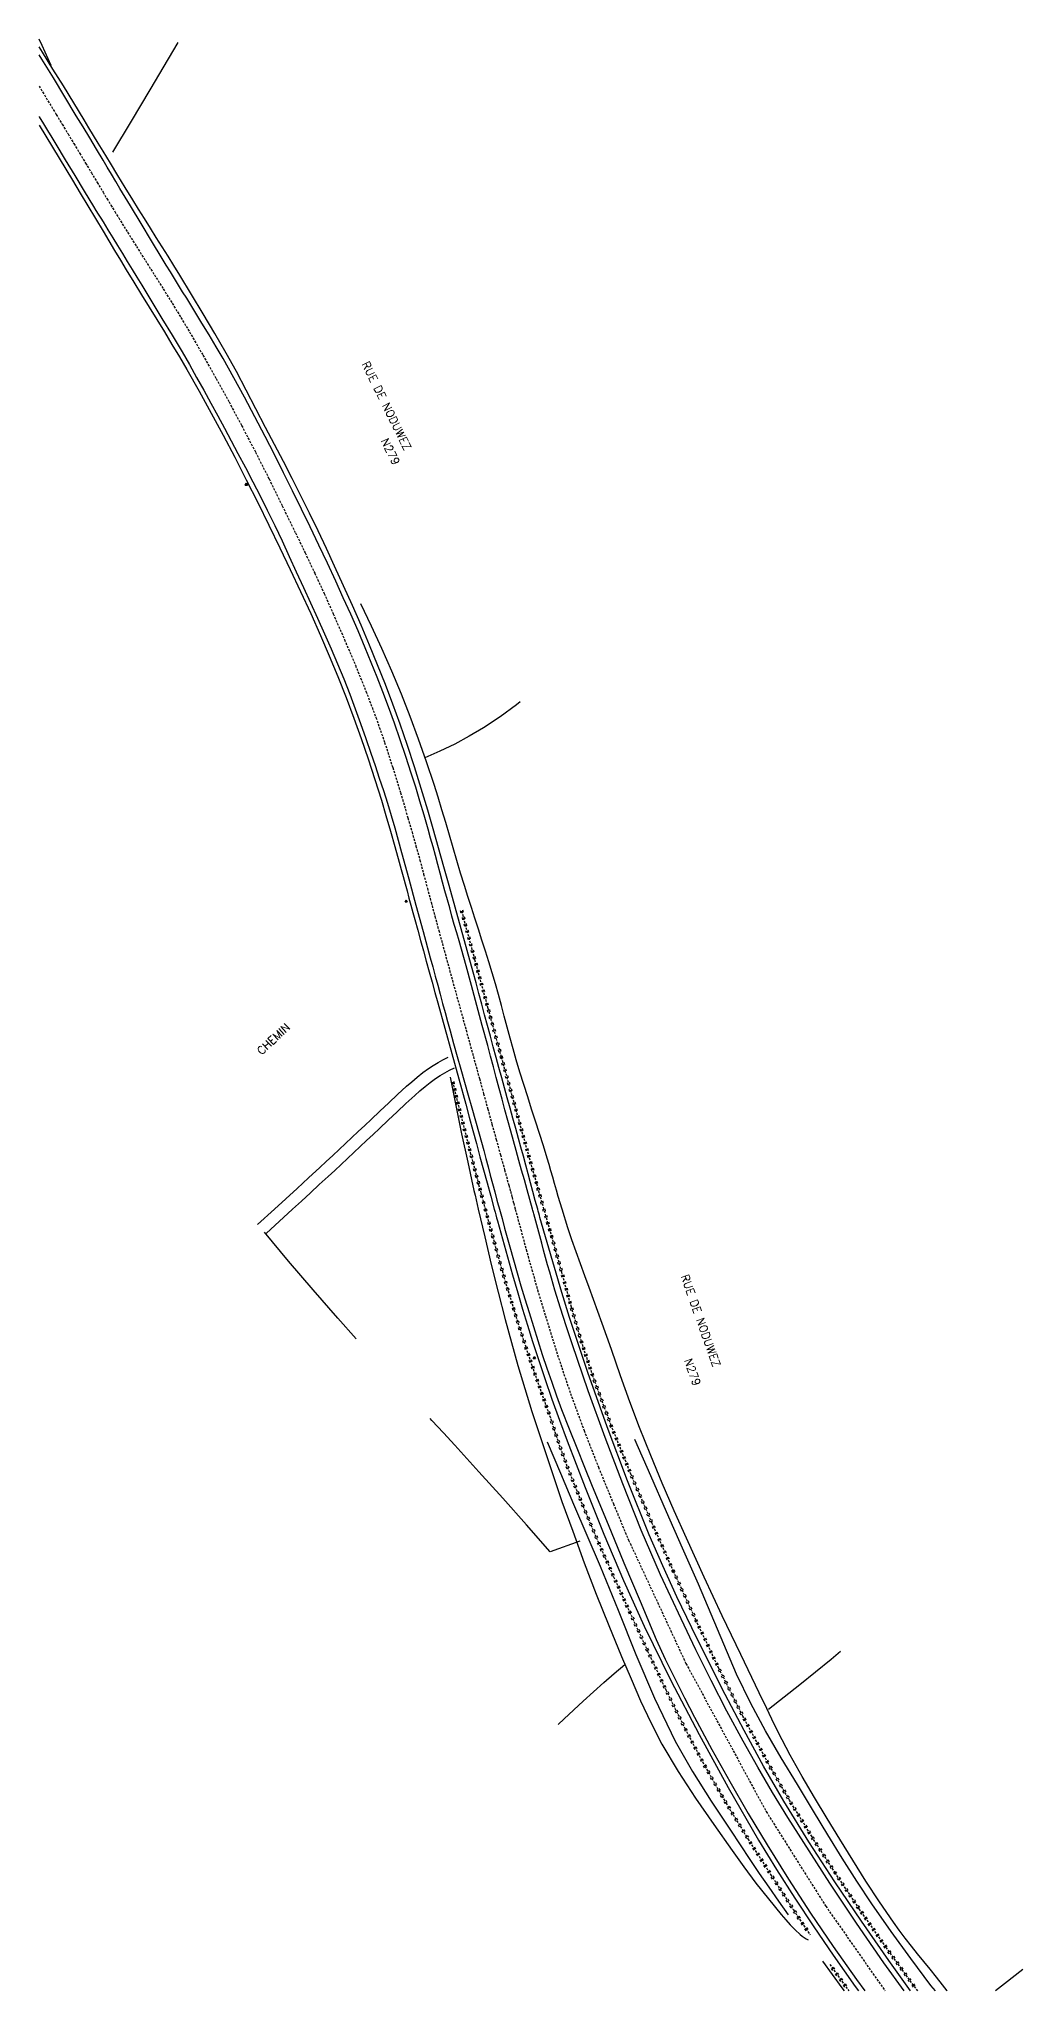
# Model space of a CAD drawing. Header units: millimetres. Extents: x 193000 to 194000, y 156000 to 157000.
# Drawn here: x 193000 to 193215.3, y 156000 to 156427 of the extents above; entities that cross this region are included whole.
import ezdxf
from ezdxf.enums import TextEntityAlignment as Align

# ---------------------------------------------------------------- set-up
doc = ezdxf.new("R2010")
doc.units = ezdxf.units.MM
doc.linetypes.add('DASHED', pattern=[0.75, 0.5, -0.25])
doc.layers.get('0').update_dxf_attribs({"linetype": 'CONTINUOUS'})
for name, color, linetype in [('W0001', 6, 'DASHED'), ('W0051', 7, 'CONTINUOUS'), ('W0071', 7, 'CONTINUOUS'), ('W0211', 2, 'CONTINUOUS'), ('W0220', 5, 'DASHED'), ('W0300', 7, 'CONTINUOUS'), ('W0330', 7, 'CONTINUOUS'), ('W0850', 7, 'CONTINUOUS'), ('W0989', 7, 'CONTINUOUS'), ('W0990', 7, 'CONTINUOUS')]:
    doc.layers.add(name, color=color, linetype=linetype)
doc.styles.get("Standard").update_dxf_attribs({"font": 'romans.shx', "width": 0.85})

# ---------------------------------------------------------------- blocks, each defined once
blk = doc.blocks.new('T850')
for p, q in [((-0.25, -0.15), (0, 0.32)), ((0, 0.32), (0.25, -0.15)), ((-0.25, -0.15), (0.25, -0.15))]:
    blk.add_line(p, q)
for major_axis in [(-0.106, 0.106), (-0.0354, 0.0354), (-0.0236, 0.0236)]:
    blk.add_ellipse((0, 0), major_axis=major_axis, ratio=1, start_param=3.926991, end_param=10.210176)
blk = doc.blocks.new('t220o')
at = {"color": 0, "linetype": 'Continuous'}
for p, q in [((-0.25, 0.25), (0.25, 0.25)), ((-0.25, -0.25), (0.25, -0.25))]:
    blk.add_line(p, q, dxfattribs=at)

msp = doc.modelspace()

# ---------------------------------------------------------------- linework, layer by layer
at = {"layer": 'W0001'}
for points in [[(193000, 156416.69), (193000.78, 156415.39), (193003.77, 156410.44), (193005.06, 156408.32), (193006.34, 156406.2), (193007.62, 156404.08), (193008.9, 156401.96), (193010.17, 156399.84), (193011.45, 156397.72), (193012.72, 156395.6), (193014, 156393.48)], [(193014, 156393.48), (193014.85, 156392.07), (193015.71, 156390.65), (193016.57, 156389.24), (193017.43, 156387.83), (193019.36, 156384.71), (193021.31, 156381.61), (193023.27, 156378.5), (193025.23, 156375.4), (193027.19, 156372.3), (193029.13, 156369.18), (193031.04, 156366.05), (193032.92, 156362.9), (193035.86, 156357.83), (193038.74, 156352.72), (193041.57, 156347.58), (193044.33, 156342.41), (193047.36, 156336.6), (193050.32, 156330.75), (193053.22, 156324.87), (193056.09, 156318.98), (193058.21, 156314.57), (193060.31, 156310.15), (193062.37, 156305.71), (193064.36, 156301.25)], [(193064.36, 156301.25), (193066.81, 156295.63), (193069.22, 156289.98), (193071.53, 156284.29), (193073.71, 156278.56), (193075.61, 156273.11), (193077.38, 156267.62), (193079.07, 156262.11), (193080.72, 156256.58), (193081.61, 156253.52), (193082.47, 156250.45), (193083.32, 156247.38), (193084.15, 156244.3), (193084.97, 156241.22), (193085.78, 156238.14), (193086.61, 156235.07), (193087.45, 156231.99), (193089.44, 156224.72), (193091.44, 156217.46), (193093.43, 156210.19), (193095.43, 156202.93), (193096.35, 156199.59), (193097.27, 156196.26), (193098.18, 156192.92), (193099.1, 156189.59), (193100.02, 156186.26), (193100.94, 156182.92), (193101.86, 156179.59), (193102.77, 156176.26), (193103.14, 156174.94), (193103.49, 156173.63), (193103.85, 156172.31), (193104.2, 156171)], [(193104.2, 156171), (193105.39, 156166.58), (193106.58, 156162.17), (193107.81, 156157.76), (193109.08, 156153.37), (193110.78, 156147.68), (193112.53, 156142), (193114.35, 156136.35), (193116.27, 156130.72), (193119.24, 156122.61), (193122.39, 156114.57), (193125.66, 156106.57), (193128.99, 156098.61), (193141.54, 156071.63), (193159.09, 156039.23), (193172.11, 156018.56), (193185.1, 156000)]]:
    msp.add_lwpolyline(points, dxfattribs=at)
at = {"layer": 'W0051'}
for points in [[(193014, 156402.47), (193012.97, 156404.17), (193011.93, 156405.87), (193010.9, 156407.56), (193009.86, 156409.26), (193007.59, 156412.98), (193005.33, 156416.7), (193003.05, 156420.41), (193000.75, 156424.1), (193000, 156425.29)], [(193014, 156400.46), (193012.54, 156402.89), (193011.08, 156405.32), (193009.62, 156407.75), (193008.15, 156410.17), (193005.64, 156414.31), (193003.13, 156418.45), (193000.6, 156422.57), (193000, 156423.54)], [(193000, 156410.03), (193000.06, 156409.93), (193000.96, 156408.43), (193001.86, 156406.94), (193002.77, 156405.44), (193003.67, 156403.95), (193005.74, 156400.54), (193007.81, 156397.13), (193009.88, 156393.72), (193011.95, 156390.32), (193012.46, 156389.48), (193012.97, 156388.64), (193013.49, 156387.8), (193014, 156386.96)], [(193000, 156408.12), (193001.46, 156405.73), (193004.37, 156400.9), (193007.29, 156396.06), (193008.98, 156393.28), (193010.65, 156390.5), (193012.33, 156387.72), (193014, 156384.93)], [(193109.1, 156171), (193108.57, 156172.93), (193108.04, 156174.87), (193107.52, 156176.8), (193107, 156178.74), (193106.48, 156180.67), (193105.96, 156182.61), (193105.44, 156184.54), (193104.91, 156186.47), (193104.3, 156188.69), (193103.69, 156190.91), (193103.07, 156193.12), (193102.45, 156195.34), (193101.84, 156197.55), (193101.22, 156199.77), (193100.61, 156201.99), (193100, 156204.2), (193099.37, 156206.54), (193098.74, 156208.87), (193098.11, 156211.2), (193097.49, 156213.54), (193096.86, 156215.88), (193096.24, 156218.21), (193095.61, 156220.54), (193094.97, 156222.88), (193093.67, 156227.6), (193092.35, 156232.33), (193091.02, 156237.05), (193089.7, 156241.78), (193088.55, 156245.92), (193087.41, 156250.06), (193086.25, 156254.2), (193085.04, 156258.32), (193083.6, 156263.04), (193082.13, 156267.75), (193080.6, 156272.45), (193078.99, 156277.11), (193077.41, 156281.47), (193075.77, 156285.79), (193074.07, 156290.1), (193072.32, 156294.39), (193070.48, 156298.74), (193068.58, 156303.07), (193066.64, 156307.38), (193064.67, 156311.68), (193062.87, 156315.55), (193061.04, 156319.41), (193059.18, 156323.25), (193057.29, 156327.08), (193055.4, 156330.83), (193053.48, 156334.57), (193051.53, 156338.3), (193049.58, 156342.02), (193047.46, 156346.1), (193045.33, 156350.18), (193043.18, 156354.25), (193040.96, 156358.28), (193038.48, 156362.58), (193035.94, 156366.85), (193033.37, 156371.1), (193030.78, 156375.33), (193029.51, 156377.4), (193028.24, 156379.46), (193026.95, 156381.52), (193025.66, 156383.57), (193024.37, 156385.62), (193023.08, 156387.68), (193021.79, 156389.73), (193020.52, 156391.79), (193018.88, 156394.46), (193017.25, 156397.12), (193015.62, 156399.79), (193014, 156402.47)], [(193107.99, 156171), (193107.4, 156173.14), (193106.8, 156175.27), (193106.2, 156177.41), (193105.59, 156179.54), (193104.99, 156181.67), (193104.39, 156183.81), (193103.79, 156185.94), (193103.2, 156188.08), (193102.56, 156190.42), (193101.92, 156192.76), (193101.29, 156195.1), (193100.67, 156197.44), (193100.04, 156199.78), (193099.41, 156202.12), (193098.79, 156204.47), (193098.16, 156206.81), (193096.98, 156211.17), (193095.81, 156215.54), (193094.63, 156219.91), (193093.43, 156224.27), (193092.92, 156226.07), (193092.41, 156227.88), (193091.9, 156229.68), (193091.38, 156231.48), (193090.86, 156233.28), (193090.35, 156235.08), (193089.84, 156236.89), (193089.33, 156238.69), (193088.8, 156240.62), (193088.28, 156242.55), (193087.76, 156244.48), (193087.24, 156246.41), (193086.72, 156248.35), (193086.2, 156250.28), (193085.66, 156252.2), (193085.12, 156254.13), (193084.24, 156257.2), (193083.34, 156260.27), (193082.41, 156263.34), (193081.45, 156266.39), (193080.26, 156270.04), (193079.03, 156273.68), (193077.76, 156277.31), (193076.45, 156280.92), (193075.23, 156284.17), (193073.97, 156287.4), (193072.68, 156290.62), (193071.36, 156293.83), (193069.8, 156297.49), (193068.2, 156301.14), (193066.56, 156304.77), (193064.91, 156308.39), (193063.08, 156312.35), (193061.21, 156316.29), (193059.32, 156320.23), (193057.42, 156324.15), (193055.47, 156328.14), (193053.51, 156332.11), (193051.52, 156336.08), (193049.49, 156340.02), (193047.24, 156344.32), (193044.95, 156348.6), (193042.63, 156352.85), (193040.25, 156357.08), (193038.75, 156359.67), (193037.21, 156362.23), (193035.65, 156364.79), (193034.09, 156367.34), (193033.21, 156368.79), (193032.31, 156370.25), (193031.42, 156371.7), (193030.53, 156373.15), (193029.63, 156374.6), (193028.74, 156376.05), (193027.85, 156377.5), (193026.96, 156378.95), (193024.64, 156382.79), (193022.32, 156386.62), (193020.01, 156390.46), (193017.7, 156394.3), (193016.77, 156395.84), (193015.85, 156397.38), (193014.92, 156398.92), (193014, 156400.46)], [(193014, 156386.96), (193015.06, 156385.23), (193016.12, 156383.5), (193017.18, 156381.77), (193018.23, 156380.04), (193019.29, 156378.31), (193020.35, 156376.58), (193021.41, 156374.85), (193022.46, 156373.12), (193024.68, 156369.48), (193026.9, 156365.85), (193029.11, 156362.2), (193031.28, 156358.53), (193032.89, 156355.74), (193034.47, 156352.94), (193036.04, 156350.13), (193037.6, 156347.31), (193039.1, 156344.58), (193040.58, 156341.83), (193042.06, 156339.08), (193043.52, 156336.33), (193045.15, 156333.24), (193046.77, 156330.14), (193048.38, 156327.04), (193049.94, 156323.91), (193051.57, 156320.55), (193053.16, 156317.17), (193054.73, 156313.79), (193056.29, 156310.4), (193057.85, 156307.02), (193059.41, 156303.64), (193060.95, 156300.26), (193062.46, 156296.85), (193063.88, 156293.58), (193065.29, 156290.29), (193066.66, 156286.99), (193067.97, 156283.66), (193069.18, 156280.45), (193070.34, 156277.23), (193071.47, 156273.99), (193072.59, 156270.75), (193073.52, 156268.03), (193074.45, 156265.3), (193075.35, 156262.57), (193076.22, 156259.83), (193077.03, 156257.14), (193077.81, 156254.45), (193078.56, 156251.75), (193079.28, 156249.04)], [(193014, 156384.93), (193015.27, 156382.81), (193016.54, 156380.7), (193017.82, 156378.58), (193019.09, 156376.47), (193020.75, 156373.75), (193022.42, 156371.03), (193024.1, 156368.32), (193025.77, 156365.6), (193027.44, 156362.89), (193029.09, 156360.16), (193030.73, 156357.42), (193032.34, 156354.67), (193035.04, 156349.91), (193037.68, 156345.12), (193040.27, 156340.31), (193042.82, 156335.47), (193045.35, 156330.55), (193047.84, 156325.61), (193050.28, 156320.65), (193052.7, 156315.68), (193054.97, 156310.92), (193057.23, 156306.14), (193059.43, 156301.34), (193061.57, 156296.51), (193063.49, 156292.02), (193065.36, 156287.5), (193067.17, 156282.96), (193068.9, 156278.39), (193070.49, 156273.95), (193072.01, 156269.49), (193073.47, 156265.01), (193074.89, 156260.51), (193075.91, 156257.12), (193076.89, 156253.72), (193077.85, 156250.31), (193078.8, 156246.9), (193079.24, 156245.34), (193079.67, 156243.77), (193080.09, 156242.2), (193080.51, 156240.63), (193080.93, 156239.06), (193081.36, 156237.49), (193081.78, 156235.92), (193082.21, 156234.35), (193082.84, 156232.07), (193083.46, 156229.79), (193084.09, 156227.51), (193084.73, 156225.23), (193085.36, 156222.95), (193085.99, 156220.67), (193086.62, 156218.39), (193087.25, 156216.11), (193088.78, 156210.58), (193090.3, 156205.04), (193091.83, 156199.51), (193093.35, 156193.98), (193094.13, 156191.1), (193094.91, 156188.23), (193095.69, 156185.36), (193096.47, 156182.49), (193097.25, 156179.61), (193098.03, 156176.74), (193098.82, 156173.87), (193099.6, 156171)], [(193079.28, 156249.04), (193080.87, 156243.28), (193082.46, 156237.52), (193084.04, 156231.76), (193085.61, 156226), (193086.15, 156224), (193086.69, 156222.01), (193087.23, 156220.01), (193087.76, 156218.02), (193088.3, 156216.02), (193088.84, 156214.03), (193089.38, 156212.04), (193089.93, 156210.04), (193090.71, 156207.23), (193091.51, 156204.41), (193092.31, 156201.6), (193093.11, 156198.78), (193093.92, 156195.97), (193094.72, 156193.15), (193095.51, 156190.34), (193096.29, 156187.52), (193096.79, 156185.7), (193097.28, 156183.88), (193097.76, 156182.06), (193098.25, 156180.24), (193098.73, 156178.42), (193099.21, 156176.59), (193099.7, 156174.77), (193100.19, 156172.95), (193100.33, 156172.47), (193100.46, 156171.98), (193100.59, 156171.49), (193100.73, 156171)], [(193099.6, 156171), (193099.78, 156170.37), (193099.95, 156169.75), (193100.12, 156169.12), (193100.3, 156168.49), (193101.38, 156164.54), (193102.47, 156160.59), (193103.57, 156156.65), (193104.72, 156152.71), (193105.79, 156149.16), (193106.88, 156145.62), (193107.99, 156142.09), (193109.15, 156138.57)], [(193100.73, 156171), (193101.29, 156168.94), (193101.86, 156166.89), (193102.44, 156164.84), (193103.01, 156162.78), (193103.82, 156159.94), (193104.62, 156157.1), (193105.44, 156154.26), (193106.28, 156151.43), (193107.21, 156148.38), (193108.16, 156145.33), (193109.12, 156142.29), (193110.11, 156139.25), (193111.13, 156136.22), (193112.17, 156133.19), (193113.23, 156130.17), (193114.3, 156127.16)], [(193116.61, 156141.56), (193115.33, 156145.46), (193114.09, 156149.37), (193112.88, 156153.29), (193111.72, 156157.22), (193111.26, 156158.81), (193110.82, 156160.41), (193110.39, 156162.01), (193109.97, 156163.61), (193109.55, 156165.21), (193109.13, 156166.81), (193108.7, 156168.42), (193108.27, 156170.01), (193108.2, 156170.26), (193108.13, 156170.51), (193108.06, 156170.75), (193107.99, 156171)], [(193116.07, 156147.31), (193114.4, 156152.77), (193112.76, 156158.24), (193111.16, 156163.73), (193109.6, 156169.22), (193109.47, 156169.66), (193109.35, 156170.11), (193109.22, 156170.55), (193109.1, 156171)], [(193190.68, 156000), (193190.28, 156000.55), (193185.89, 156006.68), (193179.94, 156015.24), (193174.1, 156023.87), (193168.43, 156032.62), (193162.96, 156041.51), (193158.51, 156049.19), (193154.25, 156056.99), (193150.13, 156064.86), (193146.11, 156072.78), (193142.8, 156079.46), (193139.57, 156086.18), (193136.46, 156092.96), (193133.51, 156099.81), (193128.78, 156111.55), (193124.29, 156123.38), (193120.06, 156135.3), (193116.07, 156147.31)], [(193109.15, 156138.57), (193110.65, 156133.98), (193112.22, 156129.42), (193113.85, 156124.88), (193115.55, 156120.36), (193119.51, 156110.12), (193123.59, 156099.93), (193127.86, 156089.81), (193132.4, 156079.81), (193138.25, 156067.89), (193144.39, 156056.12), (193150.8, 156044.49), (193157.44, 156033), (193161.33, 156026.59), (193165.36, 156020.28), (193169.51, 156014.04), (193173.74, 156007.86), (193178.53, 156001.01), (193179.26, 156000)], [(193140.51, 156081.42), (193138.2, 156086.21), (193135.97, 156091.04), (193133.82, 156095.91), (193131.76, 156100.81), (193127.71, 156110.9), (193123.84, 156121.06), (193120.13, 156131.28), (193116.61, 156141.56)], [(193114.3, 156127.16), (193115.97, 156122.96), (193117.65, 156118.77), (193119.34, 156114.59), (193121.04, 156110.4), (193124.5, 156102.01), (193127.98, 156093.62), (193131.49, 156085.24), (193135.03, 156076.87)], [(193189.25, 156000), (193184.8, 156006.15), (193178.82, 156014.82), (193173, 156023.6), (193167.3, 156032.45), (193163.86, 156037.91), (193160.5, 156043.42), (193157.23, 156048.98), (193154.07, 156054.61), (193150.5, 156061.22), (193147.05, 156067.9), (193143.72, 156074.63), (193140.51, 156081.42)], [(193135.03, 156076.87), (193137.02, 156072.58), (193139.09, 156068.32), (193141.21, 156064.09), (193143.4, 156059.9), (193147.21, 156052.82), (193151.13, 156045.79), (193155.16, 156038.83), (193159.31, 156031.94), (193164, 156024.46), (193168.81, 156017.05), (193173.75, 156009.73), (193178.84, 156002.51), (193180.69, 156000)]]:
    msp.add_lwpolyline(points, dxfattribs=at)
at = {"layer": 'W0071'}
for points in [[(193051.49, 156171), (193053.98, 156173.28), (193056.47, 156175.56), (193058.96, 156177.85), (193061.44, 156180.14), (193062.84, 156181.45), (193064.25, 156182.76), (193065.65, 156184.08), (193067.05, 156185.39), (193068.45, 156186.71), (193069.85, 156188.03), (193071.25, 156189.34), (193072.65, 156190.66), (193074.58, 156192.47), (193076.51, 156194.3), (193078.45, 156196.11), (193080.43, 156197.88), (193081.59, 156198.89), (193082.76, 156199.9), (193083.95, 156200.87), (193085.2, 156201.78), (193086.23, 156202.47), (193087.29, 156203.11), (193088.38, 156203.7), (193089.49, 156204.25)], [(193055.47, 156171), (193057.43, 156172.79), (193059.38, 156174.58), (193061.32, 156176.38), (193063.27, 156178.17), (193064.68, 156179.48), (193066.08, 156180.8), (193067.48, 156182.11), (193068.88, 156183.43), (193070.28, 156184.75), (193071.68, 156186.06), (193073.08, 156187.38), (193074.48, 156188.69), (193076.41, 156190.51), (193078.34, 156192.33), (193080.27, 156194.13), (193082.25, 156195.9), (193083.34, 156196.86), (193084.45, 156197.81), (193085.58, 156198.73), (193086.76, 156199.6), (193087.75, 156200.25), (193088.77, 156200.86), (193089.81, 156201.43), (193090.88, 156201.95)], [(193047.83, 156167.68), (193051.49, 156171)], [(193049.66, 156165.72), (193055.47, 156171)]]:
    msp.add_lwpolyline(points, dxfattribs=at)
at = {"layer": 'W0211'}
for points in [[(193114.42, 156171), (193114.01, 156172.4), (193113.61, 156173.79), (193113.21, 156175.19), (193112.81, 156176.59), (193112.41, 156177.99), (193112, 156179.38), (193111.59, 156180.78), (193111.17, 156182.17), (193110.34, 156184.87), (193109.49, 156187.55), (193108.63, 156190.24), (193107.77, 156192.92), (193106.91, 156195.61), (193106.06, 156198.3), (193105.22, 156200.99), (193104.41, 156203.69), (193103.73, 156206.06), (193103.06, 156208.43), (193102.42, 156210.81), (193101.78, 156213.2), (193101.15, 156215.58), (193100.5, 156217.96), (193099.84, 156220.33), (193099.15, 156222.7), (193098.42, 156225.1), (193097.67, 156227.48), (193096.91, 156229.87), (193096.14, 156232.25), (193095.36, 156234.63), (193094.59, 156237.01), (193093.82, 156239.4), (193093.07, 156241.78), (193092.23, 156244.54), (193091.41, 156247.31), (193090.6, 156250.08), (193089.8, 156252.85), (193088.99, 156255.62), (193088.16, 156258.38), (193087.31, 156261.14), (193086.42, 156263.88), (193084.75, 156268.86), (193083.02, 156273.82), (193081.21, 156278.76), (193079.29, 156283.65), (193077.21, 156288.66), (193075.03, 156293.63), (193072.75, 156298.55), (193070.38, 156303.43)], [(193089.95, 156199.91), (193091.18, 156193.69), (193092.46, 156187.48), (193093.79, 156181.28), (193095.16, 156175.08), (193095.39, 156174.06), (193095.63, 156173.04), (193095.86, 156172.02), (193096.09, 156171)], [(193096.09, 156171), (193097.5, 156164.95), (193098.95, 156158.91), (193100.44, 156152.89), (193102.01, 156146.88), (193103.37, 156141.82), (193104.78, 156136.78), (193106.26, 156131.76), (193107.83, 156126.77), (193109.99, 156120.2), (193112.16, 156113.63), (193114.4, 156107.08), (193116.77, 156100.58)], [(193115.67, 156166.91), (193114.42, 156171)], [(193198.72, 156000), (193198.71, 156000.01), (193197.68, 156001.34), (193196.34, 156003.05), (193194.97, 156004.74), (193193.6, 156006.44), (193192.23, 156008.13), (193190.87, 156009.83), (193189.53, 156011.54), (193188.21, 156013.27), (193186.92, 156015.03), (193183.86, 156019.48), (193180.92, 156024.01), (193178.05, 156028.59), (193175.21, 156033.18), (193172.41, 156037.73), (193169.63, 156042.29), (193166.93, 156046.89), (193164.32, 156051.55), (193162.55, 156054.93), (193160.87, 156058.34), (193159.22, 156061.77), (193157.58, 156065.2), (193153.52, 156073.63), (193149.49, 156082.07), (193145.51, 156090.54), (193141.64, 156099.05), (193138.98, 156105.06), (193136.36, 156111.08), (193133.82, 156117.14), (193131.38, 156123.24), (193129.24, 156128.89), (193127.21, 156134.59), (193125.22, 156140.3), (193123.23, 156146.01), (193122.29, 156148.63), (193121.34, 156151.24), (193120.39, 156153.85), (193119.43, 156156.45), (193118.47, 156159.06), (193117.53, 156161.67), (193116.59, 156164.29), (193115.67, 156166.91)], [(193116.77, 156100.58), (193119.29, 156093.66), (193121.91, 156086.78), (193124.64, 156079.95), (193127.46, 156073.15), (193129.52, 156068.31), (193131.61, 156063.47), (193133.84, 156058.69), (193136.28, 156054.01), (193139.83, 156048), (193143.64, 156042.16), (193147.61, 156036.43), (193151.64, 156030.74), (193154.23, 156027.16), (193156.86, 156023.61), (193159.58, 156020.12), (193162.39, 156016.71), (193163.37, 156015.57), (193164.37, 156014.45), (193165.42, 156013.36), (193166.53, 156012.35), (193166.94, 156012.02), (193167.37, 156011.71), (193167.81, 156011.43), (193168.27, 156011.17)], [(193171.44, 156006.51), (193173.56, 156003.58), (193175.66, 156000.65), (193176.13, 156000)]]:
    msp.add_lwpolyline(points, dxfattribs=at)
at = {"layer": 'W0220'}
for points in [[(193110.47, 156171), (193108.87, 156176.65), (193107.27, 156182.31), (193105.69, 156187.97), (193104.12, 156193.64), (193101.18, 156204.27), (193098.27, 156214.92), (193095.37, 156225.56), (193092.5, 156236.22)], [(193090.47, 156198.9), (193091.74, 156193.71), (193093.04, 156188.53), (193094.36, 156183.36), (193095.71, 156178.19), (193096.18, 156176.39), (193096.66, 156174.59), (193097.14, 156172.8), (193097.62, 156171)], [(193097.62, 156171), (193098.82, 156166.52), (193100.05, 156162.05), (193101.3, 156157.59), (193102.61, 156153.14), (193103.86, 156149.02), (193105.16, 156144.92), (193106.49, 156140.84), (193107.87, 156136.76), (193108.88, 156133.83), (193109.9, 156130.91), (193110.94, 156127.99), (193111.98, 156125.08)], [(193192.26, 156000), (193191.34, 156001.22), (193185.32, 156009.55), (193179.45, 156017.98), (193174.22, 156025.79), (193169.12, 156033.69), (193164.2, 156041.71), (193159.5, 156049.85), (193153.98, 156060.13), (193148.74, 156070.56), (193143.73, 156081.1), (193138.86, 156091.7), (193134.14, 156102.27), (193129.55, 156112.91), (193125.2, 156123.64), (193121.16, 156134.5), (193118.69, 156142.01), (193116.48, 156149.6), (193114.37, 156157.22), (193112.24, 156164.82), (193111.79, 156166.37), (193111.35, 156167.91), (193110.91, 156169.46), (193110.47, 156171)], [(193111.98, 156125.08), (193112.87, 156122.27), (193113.81, 156119.47), (193114.8, 156116.69), (193115.85, 156113.92), (193118.99, 156106.08), (193122.3, 156098.29), (193125.72, 156090.57), (193129.22, 156082.87), (193133.15, 156074.35), (193137.14, 156065.86), (193141.29, 156057.45), (193145.68, 156049.15), (193150.27, 156041.14), (193155.1, 156033.26), (193160.06, 156025.47), (193165.06, 156017.71), (193165.95, 156016.34), (193166.86, 156014.98), (193167.77, 156013.63), (193168.7, 156012.29)], [(193173.01, 156005.8), (193176.51, 156000.93), (193177.19, 156000)]]:
    msp.add_lwpolyline(points, dxfattribs=at)
at = {"layer": 'W0300'}
for points in [[(193196.1, 156000), (193195.12, 156001.22), (193190.7, 156007.07), (193186.41, 156013.01), (193182.22, 156019.03), (193178.9, 156024.01), (193175.7, 156029.08), (193172.57, 156034.18), (193169.47, 156039.3), (193165.91, 156045.13), (193162.37, 156050.97), (193158.94, 156056.87), (193155.71, 156062.9), (193152.63, 156069.31), (193149.79, 156075.85), (193147.05, 156082.42), (193144.26, 156088.95), (193140.78, 156096.87), (193137.3, 156104.79), (193133.83, 156112.71), (193130.35, 156120.63)], [(193111.2, 156120.1), (193114.07, 156113.29), (193116.96, 156106.49), (193119.85, 156099.7), (193122.75, 156092.9), (193126.72, 156083.3), (193130.58, 156073.63), (193134.64, 156064.04), (193139.19, 156054.67), (193142.95, 156047.99), (193147.04, 156041.51), (193151.28, 156035.14), (193155.52, 156028.77), (193157.57, 156025.71), (193159.64, 156022.67), (193161.75, 156019.65), (193163.89, 156016.65)]]:
    msp.add_lwpolyline(points, dxfattribs=at)
at = {"layer": 'W0330'}
for points in [[(193002.67, 156421.19), (193000.68, 156425.57), (193000, 156426.97)], [(193030.35, 156426.24), (193028.25, 156422.66), (193024.22, 156415.83), (193020.17, 156409.01), (193016.11, 156402.19)], [(193105.26, 156281.99), (193104.44, 156281.35), (193100.91, 156278.74), (193097.25, 156276.31), (193094.14, 156274.46), (193090.96, 156272.75), (193087.7, 156271.18), (193084.38, 156269.75)], [(193069.39, 156142.64), (193065.34, 156147.19), (193059.94, 156153.4), (193054.6, 156159.65), (193049.32, 156165.95)], [(193111.8, 156096.06), (193106.64, 156101.93), (193101.44, 156107.77), (193096.22, 156113.59), (193090.97, 156119.38), (193088.46, 156122.1), (193085.94, 156124.81), (193085.54, 156125.23)], [(193118.33, 156098.39), (193111.8, 156096.06)], [(193175.38, 156074.25), (193173.27, 156072.5), (193169.88, 156069.73), (193166.46, 156066.99), (193163.02, 156064.27), (193159.57, 156061.57)], [(193113.6, 156058.31), (193114.86, 156059.52), (193119.02, 156063.41), (193121.28, 156065.45), (193123.56, 156067.47), (193125.86, 156069.46), (193128.19, 156071.43)], [(193215.27, 156004.7), (193211.23, 156001.54), (193209.25, 156000)]]:
    msp.add_lwpolyline(points, dxfattribs=at)

# ---------------------------------------------------------------- block references
at = {"layer": 'W0220'}
for p, rotation in [((193092.54, 156236.08), 105.0799773113798), ((193092.93, 156234.63), 105.0799773113798), ((193093.32, 156233.18), 105.0799773113798), ((193093.71, 156231.73), 105.0799773113798), ((193094.1, 156230.28), 105.0799773113798), ((193094.49, 156228.83), 105.0799773113798), ((193094.88, 156227.38), 105.0799773113798), ((193095.27, 156225.94), 105.0799773113798), ((193095.67, 156224.49), 105.1994694437751), ((193096.06, 156223.04), 105.1994694437751), ((193096.45, 156221.59), 105.1994694437751), ((193096.85, 156220.15), 105.1994694437751), ((193097.24, 156218.7), 105.1994694437751), ((193097.63, 156217.25), 105.1994694437751), ((193098.03, 156215.8), 105.1994694437751), ((193098.42, 156214.36), 105.3189636032673), ((193098.82, 156212.91), 105.3189636032673), ((193099.21, 156211.46), 105.3189636032673), ((193099.61, 156210.02), 105.3189636032673), ((193100, 156208.57), 105.3189636032673), ((193100.4, 156207.12), 105.3189636032673), ((193100.8, 156205.68), 105.3189636032673), ((193101.19, 156204.23), 105.4384597900002), ((193101.59, 156202.78), 105.4384597900002), ((193101.99, 156201.34), 105.4384597900002), ((193090.54, 156198.61), 283.7510393025927), ((193090.9, 156197.15), 283.7510393025927), ((193102.39, 156199.89), 105.4384597900002), ((193102.79, 156198.45), 105.4384597900002), ((193103.19, 156197), 105.4384597900002), ((193091.25, 156195.69), 283.7510393025927), ((193091.61, 156194.24), 283.7510393025927), ((193091.97, 156192.78), 284.0495497755122), ((193103.59, 156195.55), 105.4384597900002), ((193103.99, 156194.11), 105.4384597900002), ((193104.39, 156192.66), 105.5311586913153), ((193092.34, 156191.33), 284.0495497755122), ((193092.7, 156189.87), 284.0495497755122), ((193093.06, 156188.42), 284.3480597781166), ((193104.79, 156191.22), 105.5311586913153), ((193105.19, 156189.77), 105.5311586913153), ((193105.59, 156188.33), 105.5311586913153), ((193093.44, 156186.96), 284.3480597781166), ((193093.81, 156185.51), 284.3480597781166), ((193094.18, 156184.06), 284.3480597781166), ((193106, 156186.88), 105.6073192489768), ((193106.4, 156185.44), 105.6073192489768), ((193106.81, 156183.99), 105.6073192489768), ((193094.56, 156182.6), 284.6465693100608), ((193094.93, 156181.15), 284.6465693100608), ((193107.21, 156182.55), 105.6073192489768), ((193107.61, 156181.1), 105.7082490092251), ((193095.31, 156179.7), 284.6465693100608), ((193095.69, 156178.25), 284.6465693100608), ((193096.08, 156176.8), 284.8050842146445), ((193108.02, 156179.66), 105.7082490092251), ((193108.43, 156178.22), 105.7082490092251), ((193108.83, 156176.77), 105.7082490092251), ((193096.46, 156175.35), 284.8284948314081), ((193096.84, 156173.9), 284.8637112907995), ((193097.23, 156172.45), 284.910733585671), ((193109.24, 156175.33), 105.8339478624341), ((193109.65, 156173.89), 105.8339478624341), ((193110.06, 156172.44), 105.8339478624341), ((193097.65, 156170.87), 285.0508282059652), ((193098.04, 156169.42), 285.0508282059652), ((193098.43, 156167.97), 285.0508282059652), ((193110.53, 156170.78), 105.921393275796), ((193110.95, 156169.33), 105.9609956829251), ((193111.36, 156167.89), 106.0022158742082), ((193098.82, 156166.53), 285.0508282059652), ((193099.22, 156165.08), 285.3343894537815), ((193099.61, 156163.63), 285.3343894537815), ((193111.77, 156166.45), 106.0022158742082), ((193112.19, 156165.01), 106.0450538497161), ((193112.59, 156163.56), 105.6940862066568), ((193100.01, 156162.19), 285.3343894537815), ((193100.42, 156160.74), 285.7514064157533), ((193100.82, 156159.3), 285.7514064157533), ((193113, 156162.12), 105.6940862066568), ((193113.4, 156160.68), 105.6940862066568), ((193113.81, 156159.23), 105.6940862066568), ((193101.23, 156157.85), 285.7514064157533), ((193101.65, 156156.41), 286.3018659078172), ((193102.07, 156154.97), 286.3018659078172), ((193114.22, 156157.79), 105.6940862066568), ((193114.62, 156156.34), 105.41465043531), ((193115.02, 156154.9), 105.41465043531), ((193102.49, 156153.53), 286.3018659078172), ((193102.92, 156152.1), 286.9319870391886), ((193103.36, 156150.66), 286.9319870391886), ((193115.41, 156153.45), 105.41465043531), ((193115.81, 156152), 105.41465043531), ((193116.21, 156150.56), 105.41465043531), ((193103.8, 156149.23), 286.9319870391886), ((193104.25, 156147.8), 287.5616868216495), ((193104.7, 156146.37), 287.5616868216495), ((193116.62, 156149.11), 106.2569108526969), ((193117.04, 156147.67), 106.2569108526969), ((193117.46, 156146.23), 106.2569108526969), ((193105.15, 156144.94), 287.5616868216495), ((193105.62, 156143.51), 288.1314835084066), ((193106.09, 156142.09), 288.1314835084066), ((193117.88, 156144.79), 106.2569108526969), ((193118.3, 156143.35), 106.2569108526969), ((193118.72, 156141.91), 108.2189919146821), ((193106.55, 156140.66), 288.6413734674838), ((193107.03, 156139.24), 288.6413734674838), ((193107.51, 156137.82), 288.6413734674838), ((193119.19, 156140.49), 108.2189919146821), ((193119.66, 156139.06), 108.2189919146821), ((193120.13, 156137.64), 108.2189919146821), ((193107.99, 156136.4), 289.0132357834018), ((193108.48, 156134.98), 289.0132357834018), ((193108.97, 156133.56), 289.2732158693062), ((193120.6, 156136.22), 108.2189919146821), ((193121.07, 156134.79), 108.2189919146821), ((193121.58, 156133.38), 110.3830094775975), ((193109.47, 156132.15), 289.2732158693062), ((193109.96, 156130.73), 289.5364069656997), ((193110.47, 156129.32), 289.5364069656997), ((193122.1, 156131.97), 110.3830094775975), ((193122.62, 156130.57), 110.3830094775975), ((193123.14, 156129.16), 110.3830094775975), ((193110.97, 156127.9), 289.8028090691515), ((193111.48, 156126.49), 289.8028090691515), ((193112.17, 156124.48), 287.5107511154539), ((193123.67, 156127.76), 110.3830094775975), ((193124.19, 156126.35), 110.3830094775975), ((193124.71, 156124.94), 110.3830094775975), ((193112.63, 156123.05), 287.5107511154539), ((193113.09, 156121.62), 288.5637936336883), ((193113.57, 156120.2), 288.5637936336883), ((193125.24, 156123.54), 112.0888052928422), ((193125.8, 156122.15), 112.0888052928422), ((193126.37, 156120.76), 112.0888052928422), ((193114.06, 156118.78), 289.6168380484401), ((193114.56, 156117.37), 289.6168380484401), ((193115.08, 156115.96), 290.6698843611166), ((193126.93, 156119.37), 112.0888052928422), ((193127.49, 156117.98), 112.0888052928422), ((193128.06, 156116.59), 112.0888052928422), ((193115.61, 156114.56), 290.6698843611166), ((193116.15, 156113.16), 291.8491679505557), ((193116.71, 156111.77), 291.8491679505557), ((193128.62, 156115.2), 112.0888052928422), ((193129.19, 156113.81), 112.0888052928422), ((193129.76, 156112.42), 113.3211485576267), ((193117.27, 156110.38), 291.8491679505557), ((193117.83, 156108.98), 291.8491679505557), ((193118.38, 156107.59), 291.8491679505557), ((193130.35, 156111.05), 113.3211485576267), ((193130.95, 156109.67), 113.3211485576267), ((193131.54, 156108.29), 113.3211485576267), ((193118.94, 156106.2), 291.8491679505557), ((193119.53, 156104.82), 293.025735448797), ((193120.11, 156103.44), 293.025735448797), ((193132.14, 156106.91), 113.3211485576267), ((193132.73, 156105.54), 113.3211485576267), ((193133.32, 156104.16), 113.3211485576267), ((193120.7, 156102.06), 293.025735448797), ((193121.29, 156100.68), 293.025735448797), ((193121.87, 156099.3), 293.025735448797), ((193133.92, 156102.78), 113.3211485576267), ((193134.52, 156101.41), 114.079548431784), ((193135.13, 156100.04), 114.079548431784), ((193135.75, 156098.67), 114.079548431784), ((193122.47, 156097.92), 293.8909217081113), ((193123.07, 156096.55), 293.8909217081113), ((193123.68, 156095.17), 293.8909217081113), ((193136.36, 156097.3), 114.079548431784), ((193136.97, 156095.93), 114.079548431784), ((193137.58, 156094.56), 114.079548431784), ((193124.29, 156093.8), 293.8909217081113), ((193124.9, 156092.43), 293.8909217081113), ((193125.5, 156091.06), 293.8909217081113), ((193138.19, 156093.19), 114.079548431784), ((193138.81, 156091.82), 114.079548431784), ((193139.43, 156090.46), 114.6645193856473), ((193126.12, 156089.69), 294.4445777357723), ((193126.74, 156088.33), 294.4445777357723), ((193127.36, 156086.96), 294.4445777357723), ((193140.06, 156089.1), 114.6645193856473), ((193140.68, 156087.73), 114.6645193856473), ((193141.31, 156086.37), 114.6645193856473), ((193127.98, 156085.6), 294.4445777357723), ((193128.6, 156084.23), 294.4445777357723), ((193129.22, 156082.86), 294.7483489726982), ((193129.85, 156081.5), 294.7483489726982), ((193141.94, 156085.01), 114.6645193856473), ((193142.56, 156083.64), 114.6645193856473), ((193143.19, 156082.28), 114.6645193856473), ((193130.48, 156080.14), 294.7483489726982), ((193131.11, 156078.78), 294.7483489726982), ((193131.74, 156077.42), 294.7483489726982), ((193143.82, 156080.92), 115.4454762139062), ((193144.46, 156079.56), 115.4454762139062), ((193145.1, 156078.21), 115.4454762139062), ((193132.36, 156076.05), 294.7483489726982), ((193132.99, 156074.69), 294.7483489726982), ((193133.63, 156073.33), 295.1840258408633), ((193145.75, 156076.86), 115.4454762139062), ((193146.39, 156075.5), 115.4454762139062), ((193147.04, 156074.15), 115.4454762139062), ((193134.27, 156071.98), 295.1840258408633), ((193134.9, 156070.62), 295.1840258408633), ((193135.54, 156069.26), 295.1840258408633), ((193147.68, 156072.79), 115.4454762139062), ((193148.33, 156071.44), 115.4454762139062), ((193148.98, 156070.09), 116.6434712668766), ((193149.65, 156068.75), 116.6434712668766), ((193136.18, 156067.9), 295.1840258408633), ((193136.82, 156066.55), 295.1840258408633), ((193137.47, 156065.19), 296.2289377967523), ((193150.33, 156067.41), 116.6434712668766), ((193151, 156066.07), 116.6434712668766), ((193151.67, 156064.73), 116.6434712668766), ((193138.13, 156063.85), 296.2289377967523), ((193138.79, 156062.5), 296.2289377967523), ((193139.46, 156061.16), 296.2289377967523), ((193152.34, 156063.38), 116.6434712668766), ((193153.02, 156062.04), 116.6434712668766), ((193153.69, 156060.7), 116.6434712668766), ((193140.12, 156059.81), 296.2289377967523), ((193140.78, 156058.47), 296.2289377967523), ((193141.46, 156057.13), 297.8823973237101), ((193154.38, 156059.37), 118.2581350117359), ((193155.09, 156058.05), 118.2581350117359), ((193155.8, 156056.73), 118.2581350117359), ((193142.16, 156055.8), 297.8823973237101), ((193142.86, 156054.47), 297.8823973237101), ((193143.56, 156053.15), 297.8823973237101), ((193144.26, 156051.82), 297.8823973237101), ((193156.51, 156055.41), 118.2581350117359), ((193157.22, 156054.09), 118.2581350117359), ((193157.94, 156052.77), 118.2581350117359), ((193144.96, 156050.5), 297.8823973237101), ((193145.66, 156049.17), 297.8823973237101), ((193146.41, 156047.87), 299.8275714523177), ((193158.65, 156051.45), 118.2581350117359), ((193159.36, 156050.12), 118.2581350117359), ((193160.1, 156048.82), 119.990563018634), ((193160.85, 156047.52), 119.990563018634), ((193147.16, 156046.57), 299.8275714523177), ((193147.9, 156045.27), 299.8275714523177), ((193148.65, 156043.97), 299.8275714523177), ((193161.6, 156046.22), 119.990563018634), ((193162.35, 156044.92), 119.990563018634), ((193163.1, 156043.62), 119.990563018634), ((193149.39, 156042.66), 299.8275714523177), ((193150.14, 156041.36), 299.8275714523177), ((193150.92, 156040.08), 301.5198707578554), ((193151.7, 156038.8), 301.5198707578554), ((193163.85, 156042.33), 119.990563018634), ((193164.61, 156041.04), 121.5516243057688), ((193165.4, 156039.76), 121.5516243057688), ((193152.49, 156037.52), 301.5198707578554), ((193153.27, 156036.24), 301.5198707578554), ((193154.05, 156034.97), 301.5198707578554), ((193166.18, 156038.48), 121.5516243057688), ((193166.97, 156037.2), 121.5516243057688), ((193167.75, 156035.92), 121.5516243057688), ((193168.54, 156034.65), 121.5516243057688), ((193154.84, 156033.69), 301.5198707578554), ((193155.64, 156032.42), 302.5056856517756), ((193156.44, 156031.15), 302.5056856517756), ((193169.33, 156033.37), 122.8310771671373), ((193170.14, 156032.11), 122.8310771671373), ((193170.96, 156030.85), 122.8310771671373), ((193157.25, 156029.89), 302.5056856517756), ((193158.06, 156028.62), 302.5056856517756), ((193158.86, 156027.36), 302.5056856517756), ((193159.67, 156026.09), 302.5056856517756), ((193171.77, 156029.59), 122.8310771671373), ((193172.58, 156028.33), 122.8310771671373), ((193173.4, 156027.07), 122.8310771671373), ((193160.48, 156024.83), 302.784141969395), ((193161.29, 156023.57), 302.784141969395), ((193162.1, 156022.31), 302.784141969395), ((193174.21, 156025.81), 122.8310771671373), ((193175.04, 156024.56), 123.8287413520731), ((193175.88, 156023.32), 123.8287413520731), ((193176.71, 156022.07), 123.8287413520731), ((193162.91, 156021.05), 302.784141969395), ((193163.73, 156019.78), 302.784141969395), ((193164.54, 156018.52), 302.784141969395), ((193177.55, 156020.83), 123.8287413520731), ((193178.39, 156019.58), 123.8287413520731), ((193179.22, 156018.33), 123.8287413520731), ((193165.35, 156017.26), 303.0560372380291), ((193166.17, 156016.01), 303.6148349766594), ((193167.01, 156014.76), 304.1736332432333), ((193167.85, 156013.52), 304.7324320372504), ((193180.07, 156017.1), 124.7977581867085), ((193180.93, 156015.87), 124.7977581867085), ((193181.78, 156014.63), 124.7977581867085), ((193182.64, 156013.4), 124.7977581867085), ((193183.49, 156012.17), 124.7977581867085), ((193184.35, 156010.94), 124.7977581867085), ((193185.21, 156009.71), 124.7977581867085), ((193173.68, 156004.86), 305.7505597138169), ((193186.08, 156008.49), 125.8816204080196), ((193186.96, 156007.27), 125.8816204080196), ((193187.84, 156006.06), 125.8816204080196), ((193188.72, 156004.84), 125.8816204080196), ((193174.56, 156003.65), 305.7505597138169), ((193175.43, 156002.43), 305.7505597138169), ((193176.31, 156001.21), 305.7505597138169), ((193189.6, 156003.63), 125.8816204080196), ((193190.48, 156002.41), 125.8816204080196), ((193191.36, 156001.2), 127.029950198614)]:
    msp.add_blockref('t220o', p, dxfattribs=dict(at, rotation=rotation))
at = {"layer": 'W0850'}
for p in [(193045.33, 156329.54), (193080.32, 156238.37), (193108.36, 156138.48)]:
    msp.add_blockref('T850', p, dxfattribs=at)

# ---------------------------------------------------------------- texts
at = {"layer": 'W0989'}
for rotation, p in [(296.1565, (193070.57, 156355.9)), (289.5195, (193140.38, 156156.37))]:
    msp.add_text('RUE DE NODUWEZ', height=1.75, rotation=rotation, dxfattribs=at).set_placement(p)
msp.add_text('CHEMIN', height=1.75, rotation=42.835, dxfattribs=at).set_placement((193051.28, 156208.25), align=Align.MIDDLE)
at = {"layer": 'W0990'}
for rotation, p in [(296.1565, (193077.16, 156336.19)), (289.5195, (193143.17, 156134.81))]:
    msp.add_text('N279 ', height=1.75, rotation=rotation, dxfattribs=at).set_placement(p, align=Align.MIDDLE_CENTER)

doc.saveas('drawing.dxf')
